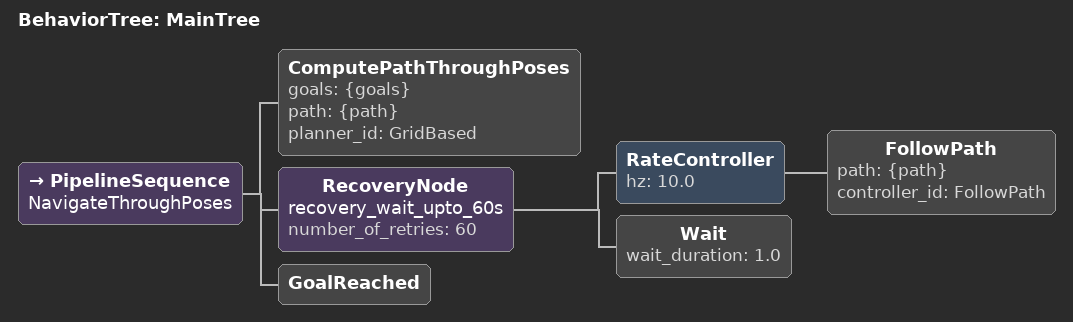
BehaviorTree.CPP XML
<root main_tree_to_execute="MainTree">
  <BehaviorTree ID="MainTree">
    <PipelineSequence name="NavigateThroughPoses">
      <ComputePathThroughPoses goals="{goals}" path="{path}" planner_id="GridBased"/>
      <RecoveryNode name="recovery_wait_upto_60s" number_of_retries="60">
        <RateController hz="10.0">
          <FollowPath path="{path}" controller_id="FollowPath"/>
        </RateController>
        <Wait wait_duration="1.0"/>
      </RecoveryNode>
      <GoalReached/>
    </PipelineSequence>
  </BehaviorTree>
</root>
